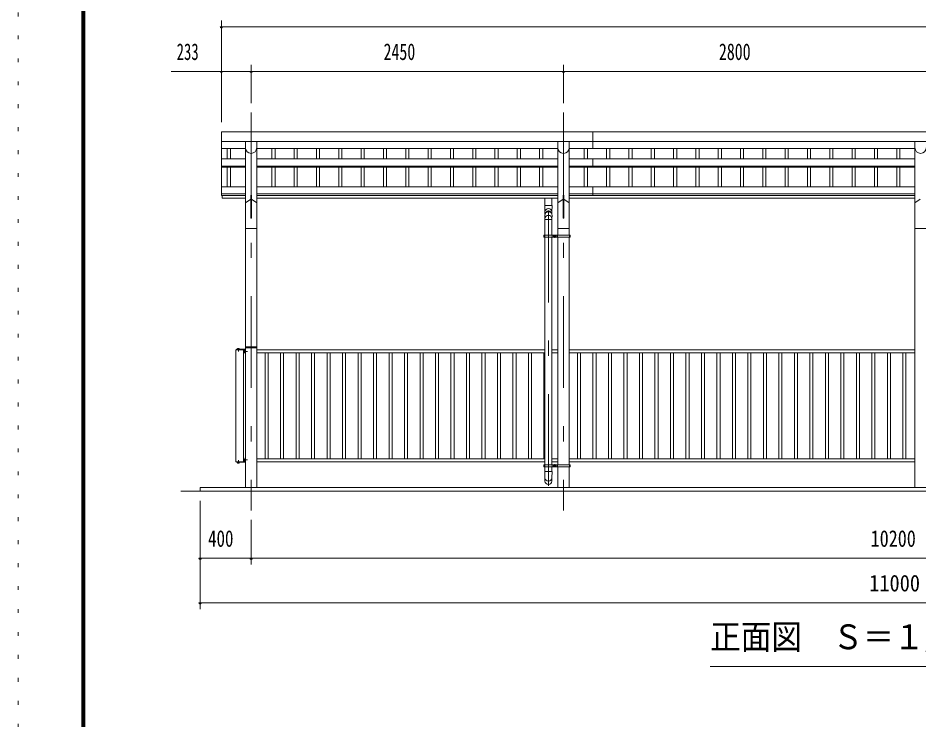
# Model space of a CAD drawing. Units: millimetres, scale not verified, with parts at other scales. Extents: x -26656 to 26658, y -10500 to 10500.
# Drawn here: x -3042 to 4023, y 0 to 5507 of the extents above; entities that cross this region are included whole.
import ezdxf
from ezdxf.enums import TextEntityAlignment as Align

# ---------------------------------------------------------------- set-up
doc = ezdxf.new("R2010")
doc.units = ezdxf.units.MM
doc.header["$LTSCALE"] = 60
doc.linetypes.add('USER3', pattern=[24, 12, -5, 2, -5])
doc.linetypes.add('USER4', pattern=[3, 0.5, -2.5])
for name, color, linetype, lineweight in [('0-2_1-05BOLD', 7, 'Continuous', 18), ('0-3_1-25CENTER', 3, 'USER3', 18), ('0-4_1-45THIN', 4, 'Continuous', 18), ('0-5_1-55DIM', 3, 'Continuous', 18), ('0-C_F-F', 5, 'Continuous', 18), ('0-D_F-E_J_ADD', 5, 'USER4', 18)]:
    doc.layers.add(name, color=color, linetype=linetype, lineweight=lineweight)
doc.styles.add('ＭＳ ゴシック', font='')
doc.styles.get('ＭＳ ゴシック').set_extended_font_data('MS Gothic')

msp = doc.modelspace()

# ---------------------------------------------------------------- linework, layer by layer
at = {"layer": '0-2_1-05BOLD'}
for p, q in [((-1447.09, 4614.67), (-1447.09, 4115.47)), ((9218.91, 4614.67), (-1447.09, 4614.67)), ((1465.92, 4614.67), (1465.92, 4482.27)), ((-1447.09, 4537.52), (9218.91, 4537.52)), ((-1258.64, 4537.52), (-1258.64, 1824.67)), ((-1169.54, 4537.52), (-1169.54, 1824.67)), ((1191.36, 4537.52), (1191.36, 3802.67)), ((1280.46, 4537.52), (1280.46, 3802.67)), ((3991.36, 4537.52), (3991.36, 1824.67)), ((-1258.64, 4482.27), (-1447.09, 4482.27)), ((1191.36, 4482.27), (-1169.54, 4482.27)), ((3991.36, 4482.27), (1280.46, 4482.27)), ((-1447.09, 4402.96), (-1258.64, 4402.96)), ((-1169.54, 4402.96), (1191.36, 4402.96)), ((1280.46, 4402.96), (3991.36, 4402.96)), ((1465.92, 4402.96), (1465.92, 4337.03)), ((-1447.09, 4345.26), (-1258.64, 4345.26)), ((-1447.09, 4337.03), (-1258.64, 4337.03)), ((-1169.54, 4345.26), (1191.36, 4345.26)), ((-1169.54, 4337.03), (1191.36, 4337.03)), ((1280.46, 4345.26), (3991.36, 4345.26)), ((1280.46, 4337.03), (3991.36, 4337.03)), ((-1258.64, 4182.45), (-1447.09, 4182.45)), ((1191.36, 4182.45), (-1169.54, 4182.45)), ((3991.36, 4182.45), (1280.46, 4182.45)), ((1465.92, 4182.45), (1465.92, 4115.47)), ((-1258.64, 4127.34), (-1447.09, 4127.34)), ((-1258.64, 4115.47), (-1447.09, 4115.47)), ((-1442.09, 4115.47), (-1442.09, 4094.67)), ((-1211.84, 4117.89), (-1211.84, 3937.25)), ((1191.36, 4127.34), (-1169.54, 4127.34)), ((1191.36, 4115.47), (-1169.54, 4115.47)), ((1233.66, 4117.89), (1233.66, 3937.25)), ((3991.36, 4127.34), (1280.46, 4127.34)), ((3991.36, 4115.47), (1280.46, 4115.47)), ((-1258.64, 4094.67), (-1442.09, 4094.67)), ((-1258.64, 4057.25), (-1216.34, 4085.19)), ((-1211.84, 4085.19), (-1169.54, 4057.25)), ((1191.36, 4094.67), (-1169.54, 4094.67)), ((1147.41, 4035.05), (1088.41, 4035.05)), ((1090.41, 3985.38), (1088.41, 4035.05)), ((1090.41, 4035.05), (1090.41, 4094.67)), ((1145.41, 4035.05), (1145.41, 4094.67)), ((1147.41, 4035.05), (1145.41, 3985.38)), ((1233.66, 4085.19), (1191.36, 4057.25)), ((1280.46, 4057.25), (1238.16, 4085.19)), ((3991.36, 4094.67), (1280.46, 4094.67)), ((3991.36, 4057.25), (4033.66, 4085.19)), ((1090.41, 3967.29), (1090.41, 3985.38)), ((1145.41, 3985.38), (1145.41, 3967.28)), ((1147.4, 3958.31), (1145.41, 3932.34)), ((-1211.84, 3937.25), (-1216.34, 3937.25)), ((1090.41, 3925.4), (1145.41, 3925.4)), ((1145.41, 3802.67), (1145.41, 3932.34)), ((1233.66, 3937.25), (1238.16, 3937.25)), ((-1169.54, 3856.67), (-1258.64, 3856.67)), ((1191.36, 3856.67), (1280.46, 3856.67)), ((4080.46, 3856.67), (3991.36, 3856.67)), ((1088.81, 3794.67), (1082.71, 3794.67)), ((1288.16, 3786.67), (1082.71, 3786.67)), ((1088.81, 3802.67), (1088.81, 3786.67)), ((1090.41, 3786.67), (1090.41, 2002.67)), ((1145.41, 3786.67), (1145.41, 2002.67)), ((1147.01, 3802.67), (1147.01, 3786.67)), ((1168.39, 3800.44), (1163.39, 3797.56)), ((1163.39, 3797.56), (1163.39, 3791.78)), ((1173.39, 3797.56), (1168.39, 3800.44)), ((1189.76, 3802.67), (1189.76, 3786.67)), ((1191.36, 3786.67), (1191.36, 2002.67)), ((1280.46, 3786.67), (1280.46, 2002.67)), ((1282.06, 3802.67), (1282.06, 3786.67)), ((1288.16, 3794.67), (1282.06, 3794.67)), ((1288.16, 3802.67), (1288.16, 3786.67)), ((-1334.84, 2904.67), (-1262.84, 2904.67)), ((-1334.84, 2024.67), (-1334.84, 2904.67)), ((-1319.89, 2909.47), (-1319.89, 2907.87)), ((-1307.39, 2909.47), (-1319.89, 2909.47)), ((-1316.53, 2912.97), (-1316.53, 2909.47)), ((-1310.75, 2912.97), (-1310.75, 2909.47)), ((-1308.74, 2913.47), (-1307.87, 2912.97)), ((-1307.87, 2912.97), (-1307.87, 2909.47)), ((-1307.39, 2909.47), (-1307.39, 2907.87)), ((-1274.84, 2024.67), (-1274.84, 2904.67)), ((-1265.44, 2897.47), (-1263.44, 2897.47)), ((-1263.44, 2898.17), (-1263.44, 2881.17)), ((-1263.44, 2898.17), (-1261.84, 2898.17)), ((-1261.84, 2903.67), (-1261.84, 2872.87)), ((-1169.54, 2919.67), (-1258.64, 2919.67)), ((-1172.54, 2927.67), (-1255.64, 2927.67)), ((1090.41, 2904.67), (-1169.54, 2904.67)), ((1191.36, 2904.67), (1145.41, 2904.67)), ((3991.37, 2904.67), (1280.47, 2904.67)), ((-1270.24, 2893.42), (-1265.44, 2893.42)), ((-1270.24, 2885.92), (-1265.44, 2885.92)), ((-1270.24, 2882.16), (-1265.44, 2882.16)), ((-1265.44, 2889.67), (-1263.44, 2891.67)), ((-1263.44, 2889.67), (-1265.44, 2887.67)), ((-1263.44, 2881.17), (-1261.84, 2881.17)), ((-1258.64, 2872.87), (-1261.84, 2872.87)), ((1090.41, 2879.67), (-1169.54, 2879.67)), ((1191.36, 2879.67), (1145.41, 2879.67)), ((3991.37, 2879.67), (1280.47, 2879.67)), ((-1258.64, 2056.47), (-1261.84, 2056.47)), ((-1261.84, 2025.67), (-1261.84, 2056.47)), ((1090.41, 2049.67), (-1169.54, 2049.67)), ((1191.36, 2049.67), (1145.41, 2049.67)), ((3991.37, 2049.67), (1280.47, 2049.67)), ((-1334.84, 2024.67), (-1262.84, 2024.67)), ((-1319.89, 2019.87), (-1319.89, 2021.47)), ((-1307.39, 2019.87), (-1319.89, 2019.87)), ((-1316.53, 2016.38), (-1316.53, 2019.87)), ((-1310.75, 2016.38), (-1310.75, 2019.87)), ((-1308.74, 2015.87), (-1307.87, 2016.38)), ((-1307.87, 2016.38), (-1307.87, 2019.87)), ((-1307.39, 2019.87), (-1307.39, 2021.47)), ((-1270.94, 2045.97), (-1270.24, 2047.18)), ((-1270.94, 2033.37), (-1270.94, 2045.97)), ((-1270.94, 2033.37), (-1270.24, 2032.17)), ((-1270.24, 2047.18), (-1265.44, 2047.18)), ((-1270.24, 2043.42), (-1265.44, 2043.42)), ((-1270.24, 2035.92), (-1265.44, 2035.92)), ((-1270.24, 2032.17), (-1265.44, 2032.17)), ((-1265.44, 2047.47), (-1263.44, 2047.47)), ((-1265.44, 2031.87), (-1265.44, 2047.47)), ((-1263.44, 2039.67), (-1265.44, 2041.67)), ((-1265.44, 2039.67), (-1263.44, 2037.67)), ((-1265.44, 2031.87), (-1263.44, 2031.87)), ((-1263.44, 2031.17), (-1261.84, 2031.17)), ((1090.41, 2024.67), (-1169.54, 2024.67)), ((1088.81, 1994.67), (1082.71, 1994.67)), ((1288.16, 1986.67), (1082.71, 1986.67)), ((1088.81, 2002.67), (1088.81, 1986.67)), ((1090.41, 1986.67), (1090.41, 1949.76)), ((1191.36, 2024.67), (1145.41, 2024.67)), ((1145.41, 1986.67), (1145.41, 1949.76)), ((1147.01, 2002.67), (1147.01, 1986.67)), ((1163.39, 1997.56), (1163.39, 1991.78)), ((1168.39, 1988.9), (1163.39, 1991.78)), ((1173.39, 1991.78), (1168.39, 1988.9)), ((1173.39, 1997.56), (1173.39, 1991.78)), ((1189.76, 2002.67), (1189.76, 1986.67)), ((1191.36, 1986.67), (1191.36, 1824.67)), ((1280.46, 1986.67), (1280.46, 1824.67)), ((3991.37, 2024.67), (1280.47, 2024.67)), ((1282.06, 2002.67), (1282.06, 1986.67)), ((1288.16, 1994.67), (1282.06, 1994.67)), ((1288.16, 2002.67), (1288.16, 1986.67)), ((1147.41, 1949.76), (1088.41, 1949.76)), ((9535.91, 1794.67), (-1764.09, 1794.67))]:
    msp.add_line(p, q, dxfattribs=at)
for points in [[(-1211.84, 4117.89), (-1216.34, 4117.89), (-1216.34, 3937.25)], [(1233.66, 4117.89), (1238.16, 4117.89), (1238.16, 3937.25)], [(1088.41, 3958.18), (1090.41, 3932.34), (1090.41, 3802.67)], [(1288.16, 3802.67), (1082.71, 3802.67), (1082.71, 3786.67)], [(1173.39, 3797.56), (1173.39, 3791.78), (1168.39, 3788.9), (1163.39, 3791.78)], [(-1262.84, 2907.87), (-1328.64, 2907.87), (-1328.64, 2904.67)], [(-1308.74, 2913.47), (-1318.54, 2913.47), (-1319.41, 2912.97), (-1319.41, 2909.47)], [(-1270.94, 2895.97), (-1270.24, 2897.18), (-1265.44, 2897.18)], [(-1265.44, 2897.47), (-1265.44, 2881.87), (-1263.44, 2881.87)], [(-1270.94, 2895.97), (-1270.94, 2883.37), (-1270.24, 2882.16)], [(-1262.84, 2021.47), (-1328.64, 2021.47), (-1328.64, 2024.67)], [(-1308.74, 2015.87), (-1318.54, 2015.87), (-1319.41, 2016.38), (-1319.41, 2019.87)], [(-1263.44, 2031.17), (-1263.44, 2048.17), (-1261.84, 2048.17)], [(1288.16, 2002.67), (1082.71, 2002.67), (1082.71, 1986.67)], [(1173.39, 1997.56), (1168.39, 2000.44), (1163.39, 1997.56)], [(1090.41, 1874.26), (1090.41, 1900.1), (1088.41, 1949.76)], [(1147.41, 1949.76), (1145.41, 1900.1), (1145.41, 1874.26)], [(9385.91, 1824.67), (-1614.09, 1824.67), (-1614.09, 1794.67)]]:
    msp.add_lwpolyline(points, dxfattribs=at)
for centre, radius in [((1168.39, 3794.67), 6.25), ((1168.39, 3794.67), 4.9), ((1168.39, 1994.67), 6.25), ((1168.39, 1994.67), 4.9)]:
    msp.add_circle(centre, radius, dxfattribs=at)
for centre, radius, start, end in [((-1214.09, 4489.22), 44.55, 180, 0), ((1235.91, 4489.22), 44.55, 180, 0), ((4035.91, 4489.22), 44.55, 180, 0), ((1117.91, 3956.47), 29.55, 3.56303, 176.43697), ((1117.91, 3985.68), 27.55, 3.55867, 176.44133), ((1117.91, 3964.98), 27.55, 3.55867, 176.44133), ((1117.91, 3931.36), 27.55, 3.55867, 176.44133), ((-1317.97, 2911.15), 2.32, 51.45377, 90), ((-1313.64, 2904.96), 8.51, 70.16867, 109.82912), ((-1309.31, 2911.15), 2.32, 90, 128.53143), ((-1262.84, 2903.67), 4.2, 0, 90), ((-1262.84, 2903.67), 1, 0, 90), ((-1255.64, 2924.67), 3, 90, 180), ((-1172.54, 2924.67), 3, 0, 90), ((-1268.06, 2895.3), 2.88, 180, 220.72682), ((-1260.48, 2889.67), 10.46, 158.9763, 201.02541), ((-1268.06, 2884.04), 2.88, 139.27318, 180), ((-1317.97, 2018.19), 2.32, 270, 308.54623), ((-1313.64, 2024.38), 8.51, 250.17088, 289.83133), ((-1309.31, 2018.19), 2.32, 231.46857, 270), ((-1268.06, 2045.3), 2.88, 180, 220.72682), ((-1260.48, 2039.67), 10.46, 158.97459, 201.0237), ((-1268.06, 2034.04), 2.88, 139.27318, 180), ((-1262.84, 2025.67), 1, 270, 0), ((-1262.84, 2025.67), 4.2, 270, 0), ((1117.91, 1901.08), 27.55, 183.55867, 356.44133), ((1117.91, 1875.97), 27.55, 183.56303, 356.43697)]:
    msp.add_arc(centre, radius, start, end, dxfattribs=at)
at = {"layer": '0-3_1-25CENTER'}
for p, q in [((-1214.09, 4764.67), (-1214.09, 1644.67)), ((1235.91, 4764.67), (1235.91, 1644.67)), ((1117.91, 1836.31), (1117.91, 4094.67)), ((1180.89, 3794.67), (1155.89, 3794.67)), ((1168.39, 3807.17), (1168.39, 3782.17)), ((-1313.64, 2916.38), (-1313.64, 2890.19)), ((-1274.94, 2889.67), (-1243.04, 2889.67)), ((-1313.64, 2012.96), (-1313.64, 2039.15)), ((-1274.94, 2039.67), (-1243.04, 2039.67)), ((1180.89, 1994.67), (1155.89, 1994.67)), ((1168.39, 2007.17), (1168.39, 1982.17))]:
    msp.add_line(p, q, dxfattribs=at)
at = {"layer": '0-4_1-45THIN'}
for p, q in [((-1401.59, 4482.27), (-1401.59, 4402.96)), ((-1376.59, 4482.27), (-1376.59, 4402.96)), ((-1051.58, 4482.27), (-1051.58, 4402.96)), ((-1026.58, 4482.27), (-1026.58, 4402.96)), ((-876.59, 4482.27), (-876.59, 4402.96)), ((-851.58, 4482.27), (-851.58, 4402.96)), ((-701.59, 4482.27), (-701.59, 4402.96)), ((-676.58, 4482.27), (-676.58, 4402.96)), ((-526.59, 4482.27), (-526.59, 4402.96)), ((-501.59, 4482.27), (-501.59, 4402.96)), ((-351.59, 4482.27), (-351.59, 4402.96)), ((-326.59, 4482.27), (-326.59, 4402.96)), ((-176.59, 4482.27), (-176.59, 4402.96)), ((-151.58, 4482.27), (-151.58, 4402.96)), ((-1.59, 4482.27), (-1.59, 4402.96)), ((23.42, 4482.27), (23.42, 4402.96)), ((173.41, 4482.27), (173.41, 4402.96)), ((198.42, 4482.27), (198.42, 4402.96)), ((348.41, 4482.27), (348.41, 4402.96)), ((373.42, 4482.27), (373.42, 4402.96)), ((523.41, 4482.27), (523.41, 4402.96)), ((548.42, 4482.27), (548.42, 4402.96)), ((698.41, 4482.27), (698.41, 4402.96)), ((723.42, 4482.27), (723.42, 4402.96)), ((873.41, 4482.27), (873.41, 4402.96)), ((898.42, 4482.27), (898.42, 4402.96)), ((1048.42, 4482.27), (1048.42, 4402.96)), ((1073.42, 4482.27), (1073.42, 4402.96)), ((1398.41, 4482.27), (1398.41, 4402.96)), ((1423.42, 4482.27), (1423.42, 4402.96)), ((1573.41, 4482.27), (1573.41, 4402.96)), ((1598.41, 4482.27), (1598.41, 4402.96)), ((1748.41, 4482.27), (1748.41, 4402.96)), ((1773.41, 4482.27), (1773.41, 4402.96)), ((1923.41, 4482.27), (1923.41, 4402.96)), ((1948.41, 4482.27), (1948.41, 4402.96)), ((2098.41, 4482.27), (2098.41, 4402.96)), ((2123.41, 4482.27), (2123.41, 4402.96)), ((2273.41, 4482.27), (2273.41, 4402.96)), ((2298.41, 4482.27), (2298.41, 4402.96)), ((2448.41, 4482.27), (2448.41, 4402.96)), ((2473.41, 4482.27), (2473.41, 4402.96)), ((2623.41, 4482.27), (2623.41, 4402.96)), ((2648.41, 4482.27), (2648.41, 4402.96)), ((2798.41, 4482.27), (2798.41, 4402.96)), ((2823.41, 4482.27), (2823.41, 4402.96)), ((2973.41, 4482.27), (2973.41, 4402.96)), ((2998.41, 4482.27), (2998.41, 4402.96)), ((3148.41, 4482.27), (3148.41, 4402.96)), ((3173.41, 4482.27), (3173.41, 4402.96)), ((3323.41, 4482.27), (3323.41, 4402.96)), ((3348.41, 4482.27), (3348.41, 4402.96)), ((3498.41, 4482.27), (3498.41, 4402.96)), ((3523.41, 4482.27), (3523.41, 4402.96)), ((3673.41, 4482.27), (3673.41, 4402.96)), ((3698.41, 4482.27), (3698.41, 4402.96)), ((3848.41, 4482.27), (3848.41, 4402.96)), ((3873.41, 4482.27), (3873.41, 4402.96)), ((-1401.59, 4337.03), (-1401.59, 4182.45)), ((-1376.59, 4337.03), (-1376.59, 4182.45)), ((-1051.58, 4337.03), (-1051.58, 4182.45)), ((-1026.58, 4337.03), (-1026.58, 4182.45)), ((-876.59, 4337.03), (-876.59, 4182.45)), ((-851.58, 4337.03), (-851.58, 4182.45)), ((-701.59, 4337.03), (-701.59, 4182.45)), ((-676.58, 4337.03), (-676.58, 4182.45)), ((-526.59, 4337.03), (-526.59, 4182.45)), ((-501.59, 4337.03), (-501.59, 4182.45)), ((-351.59, 4337.03), (-351.59, 4182.45)), ((-326.59, 4337.03), (-326.59, 4182.45)), ((-176.59, 4337.03), (-176.59, 4182.45)), ((-151.58, 4337.03), (-151.58, 4182.45)), ((-1.59, 4337.03), (-1.59, 4182.45)), ((23.42, 4337.03), (23.42, 4182.45)), ((173.41, 4337.03), (173.41, 4182.45)), ((198.42, 4337.03), (198.42, 4182.45)), ((348.41, 4337.03), (348.41, 4182.45)), ((373.42, 4337.03), (373.42, 4182.45)), ((523.41, 4337.03), (523.41, 4182.45)), ((548.42, 4337.03), (548.42, 4182.45)), ((698.41, 4337.03), (698.41, 4182.45)), ((723.42, 4337.03), (723.42, 4182.45)), ((873.41, 4337.03), (873.41, 4182.45)), ((898.42, 4337.03), (898.42, 4182.45)), ((1048.42, 4337.03), (1048.42, 4182.45)), ((1073.42, 4337.03), (1073.42, 4182.45)), ((1398.41, 4337.03), (1398.41, 4182.45)), ((1423.42, 4337.03), (1423.42, 4182.45)), ((1573.41, 4337.03), (1573.41, 4182.45)), ((1598.41, 4337.03), (1598.41, 4182.45)), ((1748.41, 4337.03), (1748.41, 4182.45)), ((1773.41, 4337.03), (1773.41, 4182.45)), ((1923.41, 4337.03), (1923.41, 4182.45)), ((1948.41, 4337.03), (1948.41, 4182.45)), ((2098.41, 4337.03), (2098.41, 4182.45)), ((2123.41, 4337.03), (2123.41, 4182.45)), ((2273.41, 4337.03), (2273.41, 4182.45)), ((2298.41, 4337.03), (2298.41, 4182.45)), ((2448.41, 4337.03), (2448.41, 4182.45)), ((2473.41, 4337.03), (2473.41, 4182.45)), ((2623.41, 4337.03), (2623.41, 4182.45)), ((2648.41, 4337.03), (2648.41, 4182.45)), ((2798.41, 4337.03), (2798.41, 4182.45)), ((2823.41, 4337.03), (2823.41, 4182.45)), ((2973.41, 4337.03), (2973.41, 4182.45)), ((2998.41, 4337.03), (2998.41, 4182.45)), ((3148.41, 4337.03), (3148.41, 4182.45)), ((3173.41, 4337.03), (3173.41, 4182.45)), ((3323.41, 4337.03), (3323.41, 4182.45)), ((3348.41, 4337.03), (3348.41, 4182.45)), ((3498.41, 4337.03), (3498.41, 4182.45)), ((3523.41, 4337.03), (3523.41, 4182.45)), ((3673.41, 4337.03), (3673.41, 4182.45)), ((3698.41, 4337.03), (3698.41, 4182.45)), ((3848.41, 4337.03), (3848.41, 4182.45)), ((3873.41, 4337.03), (3873.41, 4182.45)), ((-1104.59, 2879.67), (-1104.59, 2049.67)), ((-1080.59, 2879.67), (-1080.59, 2049.67)), ((-983.09, 2879.67), (-983.09, 2049.67)), ((-959.09, 2879.67), (-959.09, 2049.67)), ((-861.59, 2879.67), (-861.59, 2049.67)), ((-837.59, 2879.67), (-837.59, 2049.67)), ((-740.09, 2879.67), (-740.09, 2049.67)), ((-716.09, 2879.67), (-716.09, 2049.67)), ((-618.59, 2879.67), (-618.59, 2049.67)), ((-594.59, 2879.67), (-594.59, 2049.67)), ((-497.09, 2879.67), (-497.09, 2049.67)), ((-473.09, 2879.67), (-473.09, 2049.67)), ((-375.59, 2879.67), (-375.59, 2049.67)), ((-351.59, 2879.67), (-351.59, 2049.67)), ((-254.09, 2879.67), (-254.09, 2049.67)), ((-230.09, 2879.67), (-230.09, 2049.67)), ((-132.59, 2879.67), (-132.59, 2049.67)), ((-108.59, 2879.67), (-108.59, 2049.67)), ((-11.09, 2879.67), (-11.09, 2049.67)), ((12.91, 2879.67), (12.91, 2049.67)), ((110.41, 2879.67), (110.41, 2049.67)), ((134.41, 2879.67), (134.41, 2049.67)), ((231.91, 2879.67), (231.91, 2049.67)), ((255.91, 2879.67), (255.91, 2049.67)), ((353.41, 2879.67), (353.41, 2049.67)), ((377.41, 2879.67), (377.41, 2049.67)), ((474.91, 2879.67), (474.91, 2049.67)), ((498.91, 2879.67), (498.91, 2049.67)), ((596.41, 2879.67), (596.41, 2049.67)), ((620.41, 2879.67), (620.41, 2049.67)), ((717.91, 2879.67), (717.91, 2049.67)), ((741.91, 2879.67), (741.91, 2049.67)), ((839.41, 2879.67), (839.41, 2049.67)), ((863.41, 2879.67), (863.41, 2049.67)), ((960.91, 2879.67), (960.91, 2049.67)), ((984.91, 2879.67), (984.91, 2049.67)), ((1082.41, 2879.67), (1082.41, 2049.67)), ((1345.41, 2879.67), (1345.41, 2049.67)), ((1369.41, 2879.67), (1369.41, 2049.67)), ((1466.92, 2879.67), (1466.92, 2049.67)), ((1490.91, 2879.67), (1490.91, 2049.67)), ((1588.41, 2879.67), (1588.41, 2049.67)), ((1612.41, 2879.67), (1612.41, 2049.67)), ((1709.91, 2879.67), (1709.91, 2049.67)), ((1733.91, 2879.67), (1733.91, 2049.67)), ((1831.41, 2879.67), (1831.41, 2049.67)), ((1855.41, 2879.67), (1855.41, 2049.67)), ((1952.91, 2879.67), (1952.91, 2049.67)), ((1976.91, 2879.67), (1976.91, 2049.67)), ((2074.41, 2879.67), (2074.41, 2049.67)), ((2098.41, 2879.67), (2098.41, 2049.67)), ((2195.91, 2879.67), (2195.91, 2049.67)), ((2219.91, 2879.67), (2219.91, 2049.67)), ((2317.41, 2879.67), (2317.41, 2049.67)), ((2341.41, 2879.67), (2341.41, 2049.67)), ((2438.91, 2879.67), (2438.91, 2049.67)), ((2462.91, 2879.67), (2462.91, 2049.67)), ((2560.41, 2879.67), (2560.41, 2049.67)), ((2584.41, 2879.67), (2584.41, 2049.67)), ((2681.91, 2879.67), (2681.91, 2049.67)), ((2705.91, 2879.67), (2705.91, 2049.67)), ((2803.41, 2879.67), (2803.41, 2049.67)), ((2827.41, 2879.67), (2827.41, 2049.67)), ((2924.91, 2879.67), (2924.91, 2049.67)), ((2948.91, 2879.67), (2948.91, 2049.67)), ((3046.41, 2879.67), (3046.41, 2049.67)), ((3070.41, 2879.67), (3070.41, 2049.67)), ((3167.91, 2879.67), (3167.91, 2049.67)), ((3191.91, 2879.67), (3191.91, 2049.67)), ((3289.41, 2879.67), (3289.41, 2049.67)), ((3313.41, 2879.67), (3313.41, 2049.67)), ((3410.91, 2879.67), (3410.91, 2049.67)), ((3434.91, 2879.67), (3434.91, 2049.67)), ((3532.41, 2879.67), (3532.41, 2049.67)), ((3556.41, 2879.67), (3556.41, 2049.67)), ((3653.91, 2879.67), (3653.91, 2049.67)), ((3677.91, 2879.67), (3677.91, 2049.67)), ((3775.41, 2879.67), (3775.41, 2049.67)), ((3799.41, 2879.67), (3799.41, 2049.67)), ((3896.91, 2879.67), (3896.91, 2049.67)), ((3920.91, 2879.67), (3920.91, 2049.67))]:
    msp.add_line(p, q, dxfattribs=at)
at = {"layer": '0-5_1-55DIM'}
for p, q in [((-1447.09, 4689.67), (-1447.09, 5488.67)), ((-1437.09, 5438.67), (-1457.09, 5438.67)), ((-1447.09, 5438.67), (9218.91, 5438.67)), ((-1839.59, 5088.67), (9611.41, 5088.67)), ((-1437.09, 5088.67), (-1457.09, 5088.67)), ((-1204.09, 5088.67), (-1224.09, 5088.67)), ((-1214.09, 4839.67), (-1214.09, 5138.67)), ((1245.91, 5088.67), (1225.91, 5088.67)), ((1235.91, 4839.67), (1235.91, 5138.67)), ((-1614.09, 1719.67), (-1614.09, 869.67)), ((-1214.09, 1569.67), (-1214.09, 1219.67)), ((-1604.09, 1269.67), (-1624.09, 1269.67)), ((-1614.09, 1269.67), (9385.91, 1269.67)), ((-1204.09, 1269.67), (-1224.09, 1269.67)), ((-1604.09, 919.67), (-1624.09, 919.67)), ((-1614.09, 919.67), (9385.91, 919.67)), ((2385.91, 419.67), (5385.91, 419.67))]:
    msp.add_line(p, q, dxfattribs=at)
for centre in [(-1447.09, 5438.67), (-1447.09, 5088.67), (-1214.09, 5088.67), (1235.91, 5088.67), (-1614.09, 1269.67), (-1214.09, 1269.67), (-1614.09, 919.67)]:
    msp.add_arc(centre, 10, 180, 0, dxfattribs=at)
at = {"layer": '0-C_F-F'}
for p, q in [((-2541.75, 10100), (-2541.75, -10000)), ((-2539.25, 10097.5), (-2539.25, -9997.5)), ((-2536.75, 10095), (-2536.75, -9995)), ((-2531.75, 10090), (-2531.75, -9990)), ((-2526.75, 10085), (-2526.75, -9985)), ((-2516.75, 10075), (-2516.75, -9975))]:
    msp.add_line(p, q, dxfattribs=at)
for points in [[(-2534.25, 10092.5), (-2534.25, -9992.5), (26150.75, -9992.5), (26150.75, 10092.5)], [(-2529.25, 10087.5), (-2529.25, -9987.5), (26145.75, -9987.5), (26145.75, 10087.5)], [(-2524.25, 10082.5), (-2524.25, -9982.5), (26140.75, -9982.5), (26140.75, 10082.5)], [(-2521.75, 10080), (-2521.75, -9980), (26138.25, -9980), (26138.25, 10080)], [(-2519.25, 10077.5), (-2519.25, -9977.5), (26135.75, -9977.5), (26135.75, 10077.5)]]:
    msp.add_lwpolyline(points, dxfattribs=at)
at = {"layer": '0-D_F-E_J_ADD'}
msp.add_line((-3041.75, -10500), (-3041.75, 10500), dxfattribs=at)

# ---------------------------------------------------------------- texts
at = {"layer": '0-5_1-55DIM', "color": 7, "style": 'ＭＳ ゴシック'}
for s, height, width, p in [('233', 130.2, 0.65, (-1797.76, 5138.67)), ('2450', 130.2, 0.7, (-175.1, 5138.67)), ('2800', 130.2, 0.7, (2454.64, 5138.67)), ('400', 130.2, 0.75, (-1551.71, 1319.67)), ('10200', 130.2, 0.8, (3644.18, 1319.67)), ('11000', 130.2, 0.9, (3632.87, 969.67)), ('正面図\u3000Ｓ＝１／５０', 195.4, 0.9, (2385.91, 496.31))]:
    msp.add_text(s, height=height, dxfattribs=dict(at, width=width)).set_placement(p, align=Align.BOTTOM_LEFT)

doc.saveas('drawing.dxf')
